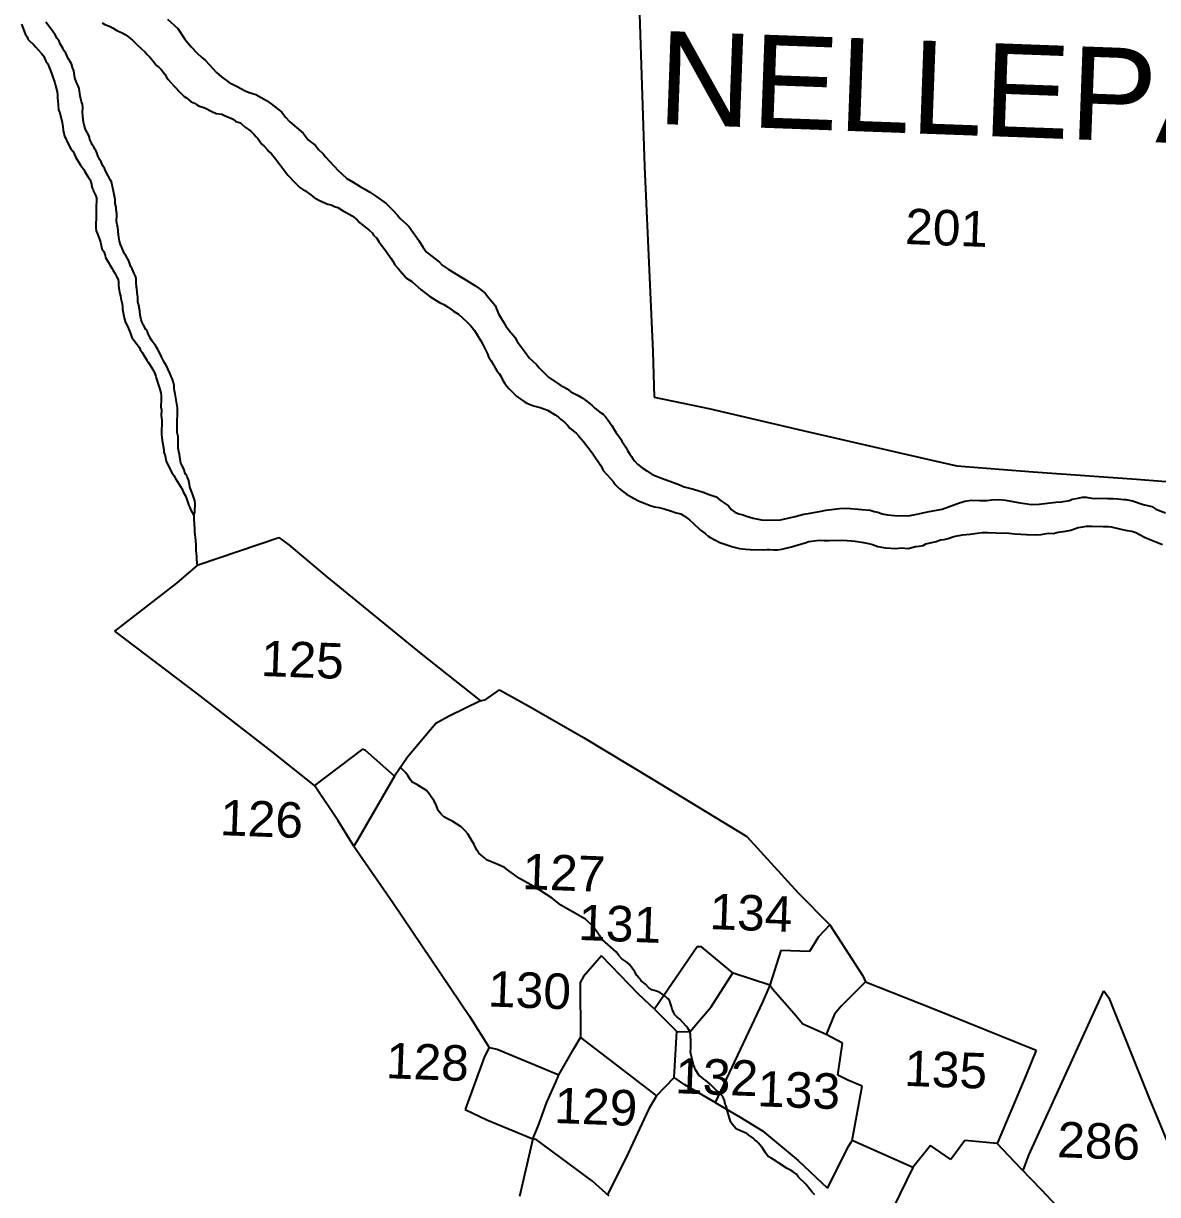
# Model space of a CAD drawing. Header units: inches. Extents: x 341797 to 347342, y 1572885 to 1580736.
# Drawn here: x 344605.9 to 345000.4, y 1578142.4 to 1578549.9 of the extents above; entities that cross this region are included whole.
import ezdxf

# ---------------------------------------------------------------- set-up
doc = ezdxf.new("R2010")
doc.units = ezdxf.units.IN
doc.header["$MEASUREMENT"] = 0
for name, color, linetype in [('PLAT NOS', 6, 'Continuous'), ('PLATS', 6, 'Continuous'), ('STREAMS', 131, 'Continuous')]:
    doc.layers.add(name, color=color, linetype=linetype)
doc.styles.get("Standard").update_dxf_attribs({"font": 'arial.ttf'})

msp = doc.modelspace()

# ---------------------------------------------------------------- linework, layer by layer
at = {"layer": 'PLATS', "color": 0}
for p, q in [((344820.17, 1578553.14), (344821.97, 1578500.13)), ((344821.97, 1578500.13), (344824.84, 1578435.74)), ((344824.84, 1578435.74), (344825.29, 1578419.83)), ((344825.29, 1578419.83), (344844.24, 1578415.88)), ((344844.24, 1578415.88), (344877, 1578408.26)), ((344877, 1578408.26), (344919.31, 1578398.49)), ((344919.31, 1578398.49), (344930.55, 1578395.92)), ((344930.55, 1578395.92), (344957.06, 1578393.84)), ((344957.06, 1578393.84), (344993.04, 1578391.27)), ((344993.04, 1578391.27), (345003.34, 1578390.49)), ((344666.66, 1578361.46), (344694.67, 1578371)), ((344694.67, 1578371), (344698.17, 1578368.5)), ((344698.17, 1578368.5), (344711.43, 1578357.36)), ((344659.28, 1578355.13), (344666.66, 1578361.46)), ((344637.69, 1578338.46), (344659.28, 1578355.13)), ((344711.43, 1578357.36), (344744.27, 1578330.57)), ((344666.48, 1578316.63), (344637.69, 1578338.46)), ((344744.27, 1578330.57), (344764.86, 1578314.2)), ((344692.29, 1578296.53), (344666.48, 1578316.63)), ((344764.86, 1578314.2), (344766.75, 1578314.66)), ((344766.75, 1578314.66), (344771.53, 1578318.01)), ((344771.53, 1578318.01), (344781.86, 1578312.26)), ((344764.86, 1578314.2), (344754.02, 1578308.89)), ((344781.86, 1578312.26), (344800.68, 1578301.47)), ((344749.34, 1578306.35), (344739.48, 1578294.6)), ((344754.02, 1578308.89), (344749.34, 1578306.35)), ((344800.68, 1578301.47), (344824.3, 1578287.16)), ((344707.16, 1578284.7), (344692.29, 1578296.53)), ((344723.86, 1578297.33), (344707.16, 1578284.7)), ((344724.82, 1578296.95), (344723.86, 1578297.33)), ((344734.97, 1578287.99), (344724.82, 1578296.95)), ((344739.48, 1578294.6), (344734.97, 1578287.99)), ((344734.97, 1578287.99), (344722.11, 1578265.77)), ((344824.3, 1578287.16), (344857.5, 1578267)), ((344715.31, 1578272.47), (344707.16, 1578284.7)), ((344720.86, 1578263.6), (344715.31, 1578272.47)), ((344722.11, 1578265.77), (344720.86, 1578263.6)), ((344857.5, 1578267), (344875.38, 1578247.43)), ((344720.86, 1578263.6), (344734.33, 1578244.08)), ((344875.38, 1578247.43), (344886.34, 1578236.24)), ((344734.33, 1578244.08), (344761.01, 1578204.5)), ((344886.34, 1578236.24), (344882.49, 1578232.03)), ((344886.34, 1578236.24), (344897.92, 1578218.53)), ((344882.49, 1578232.03), (344879.3, 1578226.96)), ((344807.01, 1578225.5), (344800.69, 1578218.27)), ((344819.82, 1578212.09), (344807.01, 1578225.5)), ((344840.18, 1578228.6), (344825.4, 1578206.95)), ((344841.79, 1578228.66), (344840.18, 1578228.6)), ((344852.8, 1578219.42), (344841.79, 1578228.66)), ((344869.33, 1578227.35), (344865.46, 1578215.32)), ((344879.3, 1578226.96), (344869.33, 1578227.35)), ((344800.69, 1578218.27), (344799.58, 1578216.16)), ((344845.15, 1578207.71), (344852.6, 1578219.59)), ((344865.46, 1578215.32), (344852.8, 1578219.42)), ((344897.92, 1578218.53), (344898.83, 1578216.39)), ((344799.58, 1578216.16), (344799.7, 1578197.01)), ((344865.46, 1578215.32), (344862.97, 1578209.37)), ((344866.44, 1578213.87), (344865.46, 1578215.32)), ((344874, 1578205.27), (344866.44, 1578213.87)), ((344898.83, 1578216.39), (344890.38, 1578207.93)), ((344898.83, 1578216.39), (344921.99, 1578207.26)), ((344955.63, 1578156.12), (344981.73, 1578213.34)), ((344981.73, 1578213.34), (344983.44, 1578210.92)), ((344825.4, 1578206.95), (344819.82, 1578212.09)), ((344862.97, 1578209.37), (344846.54, 1578174.49)), ((344983.44, 1578210.92), (344997.36, 1578176.15)), ((344761.01, 1578204.5), (344767.89, 1578193.6)), ((344825.4, 1578206.95), (344833.12, 1578199.12)), ((344837.63, 1578199.05), (344845.15, 1578207.71)), ((344876.97, 1578201.75), (344874, 1578205.27)), ((344887.97, 1578205.19), (344885.12, 1578198.07)), ((344890.38, 1578207.93), (344887.97, 1578205.19)), ((344921.99, 1578207.26), (344958.17, 1578192.68)), ((344885.12, 1578198.07), (344876.97, 1578201.75)), ((344797.46, 1578193.37), (344799.7, 1578197.01)), ((344799.7, 1578197.01), (344826.04, 1578176.76)), ((344832.18, 1578183.2), (344833.12, 1578199.12)), ((344833.12, 1578199.12), (344837.63, 1578199.05)), ((344890.75, 1578195.06), (344885.12, 1578198.07)), ((344767.89, 1578193.6), (344766.23, 1578190.42)), ((344767.89, 1578193.6), (344770.69, 1578193.03)), ((344770.69, 1578193.03), (344792.11, 1578184.02)), ((344792.11, 1578184.02), (344797.46, 1578193.37)), ((344889.12, 1578184.01), (344890.75, 1578195.06)), ((344958.17, 1578192.68), (344954.63, 1578184.08)), ((344766.23, 1578190.42), (344759.58, 1578172)), ((344791.03, 1578181.58), (344792.11, 1578184.02)), ((344892.7, 1578182.24), (344889.12, 1578184.01)), ((344954.63, 1578184.08), (344944.56, 1578160.14)), ((344787.9, 1578174.59), (344791.03, 1578181.58)), ((344826.04, 1578176.76), (344832.18, 1578183.2)), ((344835.91, 1578180.65), (344832.18, 1578183.2)), ((344846.54, 1578174.49), (344835.91, 1578180.65)), ((344897.64, 1578180.12), (344892.7, 1578182.24)), ((344894.11, 1578161.23), (344897.64, 1578180.12)), ((344826.04, 1578176.76), (344823.46, 1578172.26)), ((344997.36, 1578176.15), (345009.95, 1578145.8)), ((344759.58, 1578172), (344767.06, 1578168.39)), ((344784.91, 1578166.17), (344787.9, 1578174.59)), ((344823.46, 1578172.26), (344815.43, 1578155.05)), ((344846.54, 1578174.49), (344855.16, 1578169.37)), ((344767.06, 1578168.39), (344783.12, 1578161.81)), ((344855.16, 1578169.37), (344863.01, 1578164.6)), ((344783.12, 1578161.81), (344784.91, 1578166.17)), ((344863.01, 1578164.6), (344875.4, 1578154.23)), ((344783.12, 1578161.81), (344778.45, 1578141.72)), ((344784.27, 1578161.55), (344783.12, 1578161.81)), ((344803.78, 1578147.09), (344784.27, 1578161.55)), ((344893, 1578159.42), (344894.11, 1578161.23)), ((344915.23, 1578151.8), (344894.11, 1578161.23)), ((344933.37, 1578161.26), (344928.52, 1578154.64)), ((344944.56, 1578160.14), (344933.37, 1578161.26)), ((344952.86, 1578151.5), (344944.56, 1578160.14)), ((344885.55, 1578144.68), (344893, 1578159.42)), ((344921.39, 1578159.44), (344915.23, 1578151.8)), ((344928.52, 1578154.64), (344921.39, 1578159.44)), ((344953.59, 1578150.75), (344955.63, 1578156.12)), ((344815.43, 1578155.05), (344809.01, 1578142.48)), ((344875.4, 1578154.23), (344885.55, 1578144.68)), ((344915.23, 1578151.8), (344910.86, 1578142.79)), ((344960, 1578144.1), (344952.86, 1578151.5)), ((344809.66, 1578141.9), (344803.78, 1578147.09)), ((344986.6, 1578115.79), (344960, 1578144.1)), ((344910.86, 1578142.79), (344907.82, 1578136.47))]:
    msp.add_line(p, q, dxfattribs=at)
at = {"layer": 'STREAMS'}
for p, q in [((344656, 1578551.39), (344659.54, 1578548.15)), ((344605.23, 1578549.66), (344606.47, 1578546.29)), ((344614.52, 1578549.31), (344613.66, 1578550.3)), ((344615.43, 1578547.98), (344614.52, 1578549.31)), ((344616.1, 1578547.1), (344615.43, 1578547.98)), ((344616.91, 1578545.91), (344616.1, 1578547.1)), ((344633.31, 1578550.08), (344634.22, 1578549.53)), ((344634.22, 1578549.53), (344635.52, 1578549.01)), ((344635.52, 1578549.01), (344636.25, 1578548.69)), ((344636.25, 1578548.69), (344637.13, 1578548.25)), ((344637.13, 1578548.25), (344638.39, 1578547.38)), ((344638.39, 1578547.38), (344640.19, 1578546.54)), ((344640.19, 1578546.54), (344641.26, 1578546.06)), ((344659.54, 1578548.15), (344662.01, 1578544.44)), ((344606.47, 1578546.29), (344607.16, 1578545.17)), ((344607.16, 1578545.17), (344607.44, 1578544.41)), ((344607.44, 1578544.41), (344607.92, 1578543.98)), ((344607.92, 1578543.98), (344609.45, 1578542.38)), ((344617.67, 1578544.59), (344616.91, 1578545.91)), ((344618.29, 1578543.65), (344617.67, 1578544.59)), ((344618.62, 1578542.82), (344618.29, 1578543.65)), ((344619.67, 1578541.03), (344618.62, 1578542.82)), ((344641.26, 1578546.06), (344642.1, 1578545.43)), ((344642.1, 1578545.43), (344642.71, 1578545)), ((344642.71, 1578545), (344643.7, 1578544.18)), ((344643.7, 1578544.18), (344644.5, 1578543.36)), ((344644.5, 1578543.36), (344645.29, 1578542.58)), ((344645.29, 1578542.58), (344646.93, 1578541.04)), ((344662.01, 1578544.44), (344664.26, 1578541.73)), ((344609.45, 1578542.38), (344610.04, 1578541.71)), ((344610.04, 1578541.71), (344612.18, 1578539.41)), ((344612.18, 1578539.41), (344612.86, 1578538.6)), ((344612.86, 1578538.6), (344613.7, 1578536.79)), ((344620.05, 1578540.39), (344619.67, 1578541.03)), ((344620.62, 1578539.5), (344620.05, 1578540.39)), ((344621.09, 1578538.47), (344620.62, 1578539.5)), ((344621.52, 1578537.49), (344621.09, 1578538.47)), ((344646.93, 1578541.04), (344648.07, 1578539.95)), ((344648.07, 1578539.95), (344648.91, 1578539.09)), ((344648.91, 1578539.09), (344649.89, 1578538.11)), ((344664.26, 1578541.73), (344666.26, 1578539.56)), ((344666.26, 1578539.56), (344667.92, 1578538)), ((344613.7, 1578536.79), (344614.33, 1578535.81)), ((344614.33, 1578535.81), (344614.76, 1578534.94)), ((344614.76, 1578534.94), (344615.61, 1578532.57)), ((344622.04, 1578536.71), (344621.52, 1578537.49)), ((344622.61, 1578535.77), (344622.04, 1578536.71)), ((344622.94, 1578534.5), (344622.61, 1578535.77)), ((344623.45, 1578533.32), (344622.94, 1578534.5)), ((344649.89, 1578538.11), (344650.69, 1578537.25)), ((344650.69, 1578537.25), (344651.83, 1578535.69)), ((344651.83, 1578535.69), (344652.21, 1578535.18)), ((344652.21, 1578535.18), (344652.59, 1578534.94)), ((344652.59, 1578534.94), (344653.08, 1578534.55)), ((344653.08, 1578534.55), (344653.77, 1578533.89)), ((344667.92, 1578538), (344669.2, 1578536.99)), ((344669.2, 1578536.99), (344673.03, 1578532.84)), ((344615.61, 1578532.57), (344615.97, 1578531.54)), ((344615.97, 1578531.54), (344616.8, 1578529.25)), ((344623.72, 1578530.96), (344623.45, 1578533.32)), ((344624.38, 1578529.34), (344623.72, 1578530.96)), ((344653.77, 1578533.89), (344654.63, 1578532.76)), ((344654.63, 1578532.76), (344655.01, 1578532.21)), ((344655.01, 1578532.21), (344655.65, 1578531.2)), ((344655.65, 1578531.2), (344656.25, 1578530.35)), ((344656.25, 1578530.35), (344658.23, 1578528.16)), ((344673.03, 1578532.84), (344674.79, 1578531.27)), ((344674.79, 1578531.27), (344677.49, 1578529.35)), ((344616.8, 1578529.25), (344617.05, 1578528.31)), ((344617.05, 1578528.31), (344617.64, 1578526.03)), ((344624.8, 1578528.36), (344624.38, 1578529.34)), ((344625.27, 1578527.18), (344624.8, 1578528.36)), ((344625.67, 1578524.69), (344625.27, 1578527.18)), ((344658.23, 1578528.16), (344659.41, 1578527.02)), ((344659.41, 1578527.02), (344659.71, 1578526.52)), ((344659.71, 1578526.52), (344661.83, 1578524.44)), ((344677.49, 1578529.35), (344680.25, 1578527.92)), ((344680.25, 1578527.92), (344683.01, 1578526.43)), ((344683.01, 1578526.43), (344684.39, 1578525.82)), ((344617.64, 1578526.03), (344617.73, 1578525.03)), ((344617.73, 1578525.03), (344617.78, 1578523.7)), ((344617.78, 1578523.7), (344617.9, 1578523.04)), ((344617.9, 1578523.04), (344618.12, 1578519.81)), ((344626.13, 1578522.54), (344625.67, 1578524.69)), ((344626.41, 1578521.75), (344626.13, 1578522.54)), ((344661.83, 1578524.44), (344662.37, 1578524.09)), ((344662.37, 1578524.09), (344663.28, 1578523.38)), ((344663.28, 1578523.38), (344664.27, 1578522.63)), ((344664.27, 1578522.63), (344665.34, 1578522.16)), ((344665.34, 1578522.16), (344666.07, 1578521.68)), ((344684.39, 1578525.82), (344686.72, 1578525.09)), ((344686.72, 1578525.09), (344690.47, 1578523.08)), ((344690.47, 1578523.08), (344692.04, 1578521.87)), ((344618.12, 1578519.81), (344618.55, 1578518.78)), ((344618.55, 1578518.78), (344619.3, 1578515.44)), ((344626.49, 1578520.63), (344626.41, 1578521.75)), ((344626.47, 1578518.96), (344626.49, 1578520.63)), ((344626.53, 1578517.66), (344626.47, 1578518.96)), ((344666.07, 1578521.68), (344667.02, 1578521.13)), ((344667.02, 1578521.13), (344668.33, 1578520.76)), ((344668.33, 1578520.76), (344669.21, 1578520.37)), ((344669.21, 1578520.37), (344671.24, 1578519.32)), ((344671.24, 1578519.32), (344671.44, 1578519.2)), ((344671.44, 1578519.2), (344672.97, 1578518.49)), ((344672.97, 1578518.49), (344674.93, 1578518.27)), ((344674.93, 1578518.27), (344675.84, 1578517.87)), ((344692.04, 1578521.87), (344695.72, 1578518.98)), ((344695.72, 1578518.98), (344697.09, 1578517.23)), ((344619.3, 1578515.44), (344619.63, 1578513.95)), ((344619.63, 1578513.95), (344619.72, 1578512.79)), ((344626.67, 1578516.54), (344626.53, 1578517.66)), ((344626.77, 1578515.48), (344626.67, 1578516.54)), ((344627.16, 1578514.1), (344626.77, 1578515.48)), ((344627.39, 1578513.31), (344627.16, 1578514.1)), ((344675.84, 1578517.87), (344678.83, 1578516.59)), ((344678.83, 1578516.59), (344679.78, 1578515.8)), ((344679.78, 1578515.8), (344681.35, 1578515.24)), ((344681.35, 1578515.24), (344681.81, 1578514.85)), ((344681.81, 1578514.85), (344683.03, 1578513.83)), ((344697.09, 1578517.23), (344698.55, 1578515.62)), ((344698.55, 1578515.62), (344703.18, 1578511.69)), ((344619.72, 1578512.79), (344620.15, 1578510.62)), ((344620.15, 1578510.62), (344620.46, 1578510.01)), ((344620.46, 1578510.01), (344621.14, 1578508.62)), ((344627.84, 1578512.32), (344627.39, 1578513.31)), ((344628.15, 1578511.64), (344627.84, 1578512.32)), ((344628.58, 1578510.84), (344628.15, 1578511.64)), ((344628.92, 1578510.16), (344628.58, 1578510.84)), ((344628.99, 1578509.5), (344628.92, 1578510.16)), ((344683.03, 1578513.83), (344684.94, 1578512.41)), ((344684.94, 1578512.41), (344686.11, 1578511.24)), ((344686.11, 1578511.24), (344686.79, 1578510.42)), ((344686.79, 1578510.42), (344687.44, 1578509.8)), ((344703.18, 1578511.69), (344704.93, 1578509.39)), ((344621.14, 1578508.62), (344622.42, 1578506.27)), ((344622.42, 1578506.27), (344623.22, 1578505.34)), ((344629.6, 1578508.29), (344628.99, 1578509.5)), ((344629.84, 1578507.58), (344629.6, 1578508.29)), ((344630.32, 1578506.92), (344629.84, 1578507.58)), ((344630.69, 1578506.12), (344630.32, 1578506.92)), ((344631.14, 1578505.38), (344630.69, 1578506.12)), ((344687.44, 1578509.8), (344688.84, 1578507.81)), ((344688.84, 1578507.81), (344689.67, 1578507.18)), ((344689.67, 1578507.18), (344690.73, 1578505.85)), ((344690.73, 1578505.85), (344691.23, 1578505.35)), ((344704.93, 1578509.39), (344707.43, 1578507.36)), ((344707.43, 1578507.36), (344708.55, 1578505.96)), ((344708.55, 1578505.96), (344710.12, 1578504.5)), ((344623.22, 1578505.34), (344624.07, 1578503.27)), ((344624.07, 1578503.27), (344625.73, 1578500.55)), ((344631.53, 1578504.64), (344631.14, 1578505.38)), ((344631.82, 1578503.77), (344631.53, 1578504.64)), ((344632.43, 1578502.45), (344631.82, 1578503.77)), ((344632.88, 1578501.68), (344632.43, 1578502.45)), ((344691.23, 1578505.35), (344692.17, 1578504.45)), ((344692.17, 1578504.45), (344693.73, 1578502.64)), ((344693.73, 1578502.64), (344694.26, 1578501.83)), ((344694.26, 1578501.83), (344695.09, 1578500.78)), ((344710.12, 1578504.5), (344710.9, 1578503.44)), ((344710.9, 1578503.44), (344715.31, 1578498.75)), ((344625.73, 1578500.55), (344626.22, 1578499.94)), ((344626.22, 1578499.94), (344626.84, 1578499.01)), ((344626.84, 1578499.01), (344627.11, 1578498.45)), ((344627.11, 1578498.45), (344628.57, 1578496.3)), ((344633.35, 1578500.61), (344632.88, 1578501.68)), ((344633.72, 1578499.95), (344633.35, 1578500.61)), ((344634.04, 1578499.51), (344633.72, 1578499.95)), ((344634.44, 1578498.57), (344634.04, 1578499.51)), ((344635.37, 1578496.79), (344634.44, 1578498.57)), ((344695.09, 1578500.78), (344697.51, 1578497.58)), ((344715.31, 1578498.75), (344716.53, 1578497.69)), ((344716.53, 1578497.69), (344718.35, 1578495.92)), ((344628.57, 1578496.3), (344629.08, 1578495.44)), ((344629.08, 1578495.44), (344629.35, 1578494.63)), ((344629.35, 1578494.63), (344629.59, 1578493.99)), ((344629.59, 1578493.99), (344629.68, 1578492.96)), ((344636.19, 1578495.36), (344635.37, 1578496.79)), ((344636.53, 1578494.78), (344636.19, 1578495.36)), ((344636.92, 1578493.16), (344636.53, 1578494.78)), ((344697.51, 1578497.58), (344697.89, 1578497.03)), ((344697.89, 1578497.03), (344700.43, 1578494.41)), ((344700.43, 1578494.41), (344701.3, 1578493.44)), ((344718.35, 1578495.92), (344720.61, 1578494.6)), ((344720.61, 1578494.6), (344723.07, 1578493.12)), ((344629.68, 1578492.96), (344630.09, 1578491.96)), ((344630.09, 1578491.96), (344630.29, 1578491.54)), ((344630.29, 1578491.54), (344630.98, 1578490.15)), ((344630.98, 1578490.15), (344631.25, 1578489.23)), ((344637.17, 1578491.47), (344636.92, 1578493.16)), ((344637.39, 1578490.38), (344637.17, 1578491.47)), ((344637.65, 1578489.15), (344637.39, 1578490.38)), ((344701.3, 1578493.44), (344701.98, 1578492.77)), ((344701.98, 1578492.77), (344703.09, 1578492.1)), ((344703.09, 1578492.1), (344703.74, 1578491.71)), ((344703.74, 1578491.71), (344705.92, 1578490.16)), ((344705.92, 1578490.16), (344706.98, 1578489.3)), ((344723.07, 1578493.12), (344724.65, 1578492.26)), ((344724.65, 1578492.26), (344726.32, 1578491.14)), ((344726.32, 1578491.14), (344728.43, 1578489.82)), ((344728.43, 1578489.82), (344732.09, 1578487.25)), ((344631.24, 1578486.13), (344631.21, 1578484.44)), ((344631.3, 1578488.32), (344631.24, 1578486.13)), ((344631.25, 1578489.23), (344631.3, 1578488.32)), ((344637.78, 1578488.61), (344637.65, 1578489.15)), ((344637.76, 1578487.21), (344637.78, 1578488.61)), ((344638.15, 1578485.96), (344637.76, 1578487.21)), ((344638.19, 1578484.98), (344638.15, 1578485.96)), ((344706.98, 1578489.3), (344707.78, 1578488.83)), ((344707.78, 1578488.83), (344708.85, 1578488.23)), ((344708.85, 1578488.23), (344711.77, 1578486.95)), ((344711.77, 1578486.95), (344712.92, 1578486.74)), ((344712.92, 1578486.74), (344714.14, 1578486.22)), ((344714.14, 1578486.22), (344715.21, 1578485.79)), ((344715.21, 1578485.79), (344716.85, 1578484.8)), ((344732.09, 1578487.25), (344734.34, 1578484.88)), ((344631.17, 1578481.9), (344631.12, 1578480.42)), ((344631.19, 1578483.31), (344631.17, 1578481.9)), ((344631.21, 1578484.44), (344631.19, 1578483.31)), ((344638.33, 1578483.78), (344638.19, 1578484.98)), ((344638.28, 1578481.02), (344638.32, 1578482.99)), ((344638.32, 1578482.99), (344638.33, 1578483.78)), ((344716.85, 1578484.8), (344720.18, 1578482.89)), ((344720.18, 1578482.89), (344722.01, 1578481.52)), ((344722.01, 1578481.52), (344722.77, 1578480.62)), ((344734.34, 1578484.88), (344736, 1578483.12)), ((344736, 1578483.12), (344736.93, 1578481.97)), ((344736.93, 1578481.97), (344739.18, 1578480.05)), ((344631.12, 1578480.42), (344631.02, 1578478.73)), ((344631.02, 1578478.73), (344631.22, 1578477.74)), ((344631.22, 1578477.74), (344631.49, 1578476.85)), ((344638.53, 1578479.82), (344638.28, 1578481.02)), ((344638.74, 1578478.93), (344638.53, 1578479.82)), ((344638.94, 1578476.34), (344638.74, 1578478.93)), ((344722.77, 1578480.62), (344723.53, 1578480.03)), ((344723.53, 1578480.03), (344726.13, 1578477.91)), ((344726.13, 1578477.91), (344727.22, 1578476.97)), ((344739.18, 1578480.05), (344740.06, 1578479.14)), ((344740.06, 1578479.14), (344743.42, 1578474.31)), ((344631.49, 1578476.85), (344632.37, 1578474.82)), ((344632.37, 1578474.82), (344632.67, 1578473.72)), ((344632.67, 1578473.72), (344633.2, 1578471.46)), ((344639.02, 1578475.54), (344638.94, 1578476.34)), ((344639.28, 1578474.06), (344639.02, 1578475.54)), ((344639.6, 1578473.01), (344639.28, 1578474.06)), ((344727.22, 1578476.97), (344727.65, 1578476.15)), ((344727.65, 1578476.15), (344728.65, 1578475.26)), ((344728.65, 1578475.26), (344729.45, 1578473.99)), ((344729.45, 1578473.99), (344730.3, 1578472.87)), ((344743.42, 1578474.31), (344744.93, 1578471.86)), ((344633.2, 1578471.46), (344633.86, 1578470.53)), ((344633.86, 1578470.53), (344634.3, 1578469.15)), ((344634.3, 1578469.15), (344634.46, 1578468.45)), ((344640.1, 1578471.96), (344639.6, 1578473.01)), ((344640.37, 1578471.32), (344640.1, 1578471.96)), ((344641.09, 1578469.67), (344640.37, 1578471.32)), ((344641.45, 1578469.14), (344641.09, 1578469.67)), ((344642.11, 1578468.06), (344641.45, 1578469.14)), ((344730.3, 1578472.87), (344731.3, 1578471.7)), ((344731.3, 1578471.7), (344733.81, 1578468.12)), ((344744.93, 1578471.86), (344746.05, 1578470.25)), ((344746.05, 1578470.25), (344748.06, 1578468.78)), ((344634.46, 1578468.45), (344635.5, 1578466.7)), ((344635.5, 1578466.7), (344635.98, 1578465.84)), ((344635.98, 1578465.84), (344636.63, 1578464.74)), ((344642.49, 1578467.23), (344642.11, 1578468.06)), ((344643.23, 1578465.21), (344642.49, 1578467.23)), ((344643.65, 1578464.5), (344643.23, 1578465.21)), ((344733.81, 1578468.12), (344734.33, 1578467.2)), ((344734.33, 1578467.2), (344735.08, 1578465.88)), ((344735.08, 1578465.88), (344736.27, 1578464.66)), ((344748.06, 1578468.78), (344750.56, 1578466.81)), ((344750.56, 1578466.81), (344751.54, 1578465.81)), ((344751.54, 1578465.81), (344753.65, 1578464.43)), ((344636.63, 1578464.74), (344637.14, 1578463.86)), ((344637.14, 1578463.86), (344637.7, 1578462.97)), ((344637.7, 1578462.97), (344638.42, 1578461.57)), ((344638.42, 1578461.57), (344638.86, 1578460.75)), ((344644.42, 1578462.89), (344643.65, 1578464.5)), ((344644.87, 1578461.91), (344644.42, 1578462.89)), ((344645.13, 1578461.07), (344644.87, 1578461.91)), ((344645.15, 1578460.49), (344645.13, 1578461.07)), ((344736.27, 1578464.66), (344739.12, 1578461.27)), ((344739.12, 1578461.27), (344740.94, 1578460.14)), ((344753.65, 1578464.43), (344757.76, 1578461.86)), ((344757.76, 1578461.86), (344760.12, 1578460.38)), ((344638.86, 1578460.75), (344638.96, 1578460.01)), ((344638.96, 1578460.01), (344638.9, 1578458.67)), ((344638.9, 1578458.67), (344639.33, 1578456.27)), ((344645.09, 1578459.2), (344645.15, 1578460.49)), ((344645.16, 1578458.72), (344645.09, 1578459.2)), ((344645.25, 1578458.09), (344645.16, 1578458.72)), ((344645.34, 1578457.8), (344645.25, 1578458.09)), ((344645.41, 1578456.2), (344645.34, 1578457.8)), ((344740.94, 1578460.14), (344744.29, 1578457.22)), ((344744.29, 1578457.22), (344745.77, 1578456.04)), ((344760.12, 1578460.38), (344762.92, 1578458.7)), ((344762.92, 1578458.7), (344764.4, 1578457.59)), ((344764.4, 1578457.59), (344766.46, 1578456.02)), ((344639.33, 1578456.27), (344639.59, 1578455.14)), ((344639.59, 1578455.14), (344639.72, 1578454.12)), ((344639.72, 1578454.12), (344640.25, 1578452.27)), ((344645.51, 1578455.25), (344645.41, 1578456.2)), ((344645.62, 1578454.71), (344645.51, 1578455.25)), ((344645.71, 1578452.94), (344645.62, 1578454.71)), ((344645.8, 1578452.71), (344645.71, 1578452.94)), ((344745.77, 1578456.04), (344747.3, 1578454.86)), ((344747.3, 1578454.86), (344750.56, 1578452.73)), ((344766.46, 1578456.02), (344767.24, 1578455.07)), ((344767.24, 1578455.07), (344769.95, 1578451.75)), ((344640.25, 1578452.27), (344640.31, 1578451.25)), ((344640.31, 1578451.25), (344640.37, 1578450.4)), ((344640.37, 1578450.4), (344640.95, 1578447.39)), ((344645.96, 1578452.05), (344645.8, 1578452.71)), ((344646.15, 1578451.53), (344645.96, 1578452.05)), ((344646.18, 1578451.05), (344646.15, 1578451.53)), ((344646.42, 1578449.77), (344646.18, 1578451.05)), ((344646.48, 1578448.45), (344646.42, 1578449.77)), ((344750.56, 1578452.73), (344752.15, 1578452.07)), ((344752.15, 1578452.07), (344753.34, 1578451.28)), ((344753.34, 1578451.28), (344754.59, 1578450.49)), ((344754.59, 1578450.49), (344755.49, 1578449.8)), ((344755.49, 1578449.8), (344757.22, 1578448.66)), ((344769.95, 1578451.75), (344771.12, 1578448.79)), ((344771.12, 1578448.79), (344772.19, 1578447.14)), ((344640.95, 1578447.39), (344641.28, 1578446.11)), ((344641.28, 1578446.11), (344642.45, 1578443.68)), ((344646.88, 1578446.76), (344646.48, 1578448.45)), ((344647.14, 1578445.79), (344646.88, 1578446.76)), ((344647.52, 1578445.12), (344647.14, 1578445.79)), ((344647.94, 1578444.29), (344647.52, 1578445.12)), ((344757.22, 1578448.66), (344760.13, 1578446)), ((344760.13, 1578446), (344761.46, 1578444.68)), ((344761.46, 1578444.68), (344762.84, 1578443.06)), ((344772.19, 1578447.14), (344772.72, 1578446.18)), ((344772.72, 1578446.18), (344773.64, 1578444.53)), ((344642.45, 1578443.68), (344643.07, 1578441.97)), ((344643.07, 1578441.97), (344643.54, 1578440.61)), ((344643.54, 1578440.61), (344645.4, 1578438.17)), ((344648.43, 1578443.31), (344647.94, 1578444.29)), ((344648.79, 1578443.26), (344648.43, 1578443.31)), ((344649.31, 1578441.85), (344648.79, 1578443.26)), ((344649.65, 1578441.18), (344649.31, 1578441.85)), ((344650.33, 1578439.92), (344649.65, 1578441.18)), ((344762.84, 1578443.06), (344765.02, 1578439.4)), ((344773.64, 1578444.53), (344775.4, 1578442.37)), ((344775.4, 1578442.37), (344776.81, 1578440.67)), ((344776.81, 1578440.67), (344777.63, 1578439.26)), ((344645.4, 1578438.17), (344646.09, 1578437.22)), ((344646.09, 1578437.22), (344646.53, 1578436.4)), ((344650.71, 1578439.33), (344650.33, 1578439.92)), ((344651.4, 1578438.35), (344650.71, 1578439.33)), ((344651.94, 1578437.56), (344651.4, 1578438.35)), ((344652.62, 1578436.46), (344651.94, 1578437.56)), ((344765.02, 1578439.4), (344765.81, 1578437.89)), ((344765.81, 1578437.89), (344767.32, 1578434.86)), ((344777.63, 1578439.26), (344780.37, 1578435.47)), ((344646.53, 1578436.4), (344647.15, 1578435.35)), ((344647.15, 1578435.35), (344648.76, 1578432.73)), ((344648.76, 1578432.73), (344649.31, 1578432.02)), ((344653.08, 1578435.63), (344652.62, 1578436.46)), ((344653.87, 1578433.85), (344653.08, 1578435.63)), ((344654.29, 1578433.22), (344653.87, 1578433.85)), ((344654.56, 1578432.52), (344654.29, 1578433.22)), ((344655.05, 1578431.69), (344654.56, 1578432.52)), ((344767.32, 1578434.86), (344767.69, 1578433.84)), ((344767.69, 1578433.84), (344768.54, 1578432.48)), ((344768.54, 1578432.48), (344770.56, 1578428.99)), ((344780.37, 1578435.47), (344781.79, 1578433.56)), ((344781.79, 1578433.56), (344784.31, 1578431.16)), ((344649.31, 1578432.02), (344650.51, 1578430.03)), ((344650.51, 1578430.03), (344651.36, 1578428.65)), ((344651.36, 1578428.65), (344651.9, 1578427.14)), ((344655.47, 1578431.06), (344655.05, 1578431.69)), ((344655.85, 1578430.32), (344655.47, 1578431.06)), ((344656.26, 1578429.41), (344655.85, 1578430.32)), ((344656.87, 1578427.91), (344656.26, 1578429.41)), ((344770.56, 1578428.99), (344771.39, 1578428.1)), ((344784.31, 1578431.16), (344785.3, 1578430.09)), ((344785.3, 1578430.09), (344786.43, 1578428.87)), ((344786.43, 1578428.87), (344787.39, 1578427.95)), ((344651.9, 1578427.14), (344652.03, 1578426.57)), ((344652.03, 1578426.57), (344652.7, 1578424.31)), ((344652.7, 1578424.31), (344653.17, 1578422.98)), ((344657.28, 1578427.04), (344656.87, 1578427.91)), ((344657.58, 1578426.3), (344657.28, 1578427.04)), ((344658.11, 1578424.89), (344657.58, 1578426.3)), ((344658.37, 1578423.87), (344658.11, 1578424.89)), ((344771.39, 1578428.1), (344772.1, 1578426.9)), ((344772.1, 1578426.9), (344772.5, 1578425.91)), ((344772.5, 1578425.91), (344773.32, 1578424.64)), ((344773.32, 1578424.64), (344773.99, 1578423.71)), ((344787.39, 1578427.95), (344788.58, 1578426.81)), ((344788.58, 1578426.81), (344792.46, 1578424.1)), ((344653.17, 1578422.98), (344653.63, 1578421.32)), ((344653.63, 1578421.32), (344653.79, 1578420.41)), ((344653.79, 1578420.41), (344653.74, 1578419.01)), ((344658.35, 1578422.86), (344658.37, 1578423.87)), ((344658.46, 1578422.04), (344658.35, 1578422.86)), ((344658.64, 1578421.02), (344658.46, 1578422.04)), ((344658.85, 1578419.66), (344658.64, 1578421.02)), ((344773.99, 1578423.71), (344774.71, 1578422.9)), ((344774.71, 1578422.9), (344777.38, 1578420.23)), ((344777.38, 1578420.23), (344778.66, 1578419.29)), ((344792.46, 1578424.1), (344793.72, 1578423.47)), ((344793.72, 1578423.47), (344794.98, 1578422.69)), ((344794.98, 1578422.69), (344796.27, 1578421.74)), ((344796.27, 1578421.74), (344798.8, 1578420.42)), ((344798.8, 1578420.42), (344800.18, 1578419.59)), ((344653.74, 1578419.01), (344653.66, 1578416.48)), ((344653.66, 1578416.48), (344653.89, 1578415.47)), ((344659.21, 1578417.5), (344658.85, 1578419.66)), ((344659.5, 1578416.13), (344659.21, 1578417.5)), ((344778.66, 1578419.29), (344780.02, 1578418.39)), ((344780.02, 1578418.39), (344780.93, 1578417.81)), ((344780.93, 1578417.81), (344783.36, 1578416.85)), ((344783.36, 1578416.85), (344784.69, 1578416.49)), ((344784.69, 1578416.49), (344785.6, 1578416.21)), ((344785.6, 1578416.21), (344788.18, 1578415.29)), ((344800.18, 1578419.59), (344801.08, 1578419.07)), ((344801.08, 1578419.07), (344802, 1578418.39)), ((344802, 1578418.39), (344803.57, 1578417.07)), ((344803.57, 1578417.07), (344804.61, 1578415.98)), ((344653.89, 1578415.47), (344653.79, 1578413.44)), ((344653.79, 1578413.44), (344653.98, 1578411.86)), ((344659.39, 1578411.67), (344659.46, 1578413.56)), ((344659.46, 1578413.56), (344659.48, 1578414.88)), ((344659.48, 1578414.88), (344659.5, 1578416.13)), ((344788.18, 1578415.29), (344790.8, 1578413.75)), ((344790.8, 1578413.75), (344791.97, 1578412.9)), ((344791.97, 1578412.9), (344792.69, 1578412.2)), ((344792.69, 1578412.2), (344794.08, 1578411.15)), ((344804.61, 1578415.98), (344806.29, 1578414.78)), ((344806.29, 1578414.78), (344807.52, 1578413.9)), ((344807.52, 1578413.9), (344808.46, 1578412.84)), ((344808.46, 1578412.84), (344809.18, 1578411.9)), ((344653.98, 1578411.86), (344653.94, 1578406.99)), ((344659.35, 1578408.64), (344659.38, 1578410.51)), ((344659.41, 1578407.54), (344659.35, 1578408.64)), ((344659.38, 1578410.51), (344659.39, 1578411.67)), ((344794.08, 1578411.15), (344795.17, 1578410.14)), ((344795.17, 1578410.14), (344796, 1578409.1)), ((344796, 1578409.1), (344798.11, 1578407.3)), ((344809.18, 1578411.9), (344810.5, 1578409.98)), ((344810.5, 1578409.98), (344811.31, 1578408.63)), ((344811.31, 1578408.63), (344812.03, 1578407.44)), ((344653.94, 1578406.99), (344654.06, 1578405.76)), ((344654.06, 1578405.76), (344654.19, 1578404.78)), ((344654.19, 1578404.78), (344654.77, 1578401.5)), ((344659.66, 1578406.1), (344659.41, 1578407.54)), ((344659.76, 1578404.97), (344659.66, 1578406.1)), ((344659.73, 1578403.32), (344659.76, 1578404.97)), ((344798.11, 1578407.3), (344799.13, 1578406.22)), ((344799.13, 1578406.22), (344799.88, 1578405.33)), ((344799.88, 1578405.33), (344800.7, 1578404.4)), ((344800.7, 1578404.4), (344803.4, 1578400.92)), ((344812.03, 1578407.44), (344812.94, 1578406.25)), ((344812.94, 1578406.25), (344813.64, 1578405.19)), ((344813.64, 1578405.19), (344813.99, 1578404.57)), ((344813.99, 1578404.57), (344815.43, 1578402.44)), ((344654.77, 1578401.5), (344654.76, 1578400.73)), ((344654.76, 1578400.73), (344655.13, 1578399.4)), ((344659.68, 1578402.11), (344659.73, 1578403.32)), ((344659.93, 1578400.98), (344659.68, 1578402.11)), ((344660.19, 1578399.88), (344659.93, 1578400.98)), ((344660.26, 1578399.06), (344660.19, 1578399.88)), ((344803.4, 1578400.92), (344803.96, 1578400.15)), ((344803.96, 1578400.15), (344806.58, 1578396.14)), ((344815.43, 1578402.44), (344815.98, 1578401.33)), ((344815.98, 1578401.33), (344816.82, 1578400)), ((344816.82, 1578400), (344817.34, 1578399.21)), ((344655.13, 1578399.4), (344655.52, 1578397.63)), ((344655.52, 1578397.63), (344655.89, 1578396.82)), ((344655.89, 1578396.82), (344657.46, 1578393.64)), ((344660.65, 1578396.86), (344660.26, 1578399.06)), ((344660.99, 1578396.16), (344660.65, 1578396.86)), ((344661.52, 1578395.1), (344660.99, 1578396.16)), ((344806.58, 1578396.14), (344807.06, 1578395.41)), ((344817.34, 1578399.21), (344817.82, 1578398.37)), ((344817.82, 1578398.37), (344818.57, 1578397.55)), ((344818.57, 1578397.55), (344819.51, 1578396.52)), ((344819.51, 1578396.52), (344821.08, 1578395.27)), ((344657.46, 1578393.64), (344658.18, 1578392.62)), ((344658.18, 1578392.62), (344658.76, 1578391.59)), ((344661.75, 1578394.55), (344661.52, 1578395.1)), ((344662.08, 1578393.57), (344661.75, 1578394.55)), ((344662.39, 1578392.9), (344662.08, 1578393.57)), ((344662.69, 1578392.43), (344662.39, 1578392.9)), ((344662.88, 1578391.96), (344662.69, 1578392.43)), ((344663.26, 1578391.21), (344662.88, 1578391.96)), ((344807.06, 1578395.41), (344807.58, 1578394.29)), ((344807.58, 1578394.29), (344810.06, 1578391.51)), ((344821.08, 1578395.27), (344822.73, 1578394.24)), ((344822.73, 1578394.24), (344824.62, 1578392.97)), ((344824.62, 1578392.97), (344826.06, 1578392.36)), ((344826.06, 1578392.36), (344827.86, 1578391.7)), ((344658.76, 1578391.59), (344659.31, 1578390.67)), ((344659.31, 1578390.67), (344661.09, 1578387.84)), ((344661.09, 1578387.84), (344661.46, 1578386.92)), ((344663.62, 1578389.44), (344663.26, 1578391.21)), ((344663.73, 1578388.7), (344663.62, 1578389.44)), ((344664.03, 1578387.95), (344663.73, 1578388.7)), ((344664.7, 1578386.23), (344664.03, 1578387.95)), ((344810.06, 1578391.51), (344811.07, 1578390.46)), ((344811.07, 1578390.46), (344811.67, 1578389.5)), ((344811.67, 1578389.5), (344813.1, 1578388.07)), ((344813.1, 1578388.07), (344814.69, 1578386.82)), ((344827.86, 1578391.7), (344833.27, 1578389.65)), ((344833.27, 1578389.65), (344835.77, 1578388.66)), ((344835.77, 1578388.66), (344838.07, 1578388.12)), ((344838.07, 1578388.12), (344838.99, 1578387.86)), ((344838.99, 1578387.86), (344842.32, 1578386.82)), ((344661.46, 1578386.92), (344662.21, 1578385.51)), ((344662.21, 1578385.51), (344662.61, 1578384.53)), ((344662.61, 1578384.53), (344663.42, 1578382.2)), ((344665.49, 1578383.76), (344664.7, 1578386.23)), ((344665.59, 1578382.71), (344665.49, 1578383.76)), ((344814.69, 1578386.82), (344815.67, 1578386.08)), ((344815.67, 1578386.08), (344817.25, 1578385.14)), ((344817.25, 1578385.14), (344818.31, 1578384.59)), ((344818.31, 1578384.59), (344819.87, 1578383.76)), ((344819.87, 1578383.76), (344823.86, 1578382.2)), ((344842.32, 1578386.82), (344844.43, 1578386.03)), ((344844.43, 1578386.03), (344846.87, 1578385.14)), ((344846.87, 1578385.14), (344848.34, 1578383.94)), ((344848.34, 1578383.94), (344851.14, 1578382.03)), ((344930.8, 1578382.84), (344933.29, 1578383.67)), ((344933.29, 1578383.67), (344935.58, 1578383.97)), ((344935.58, 1578383.97), (344938.41, 1578383.92)), ((344938.41, 1578383.92), (344941.14, 1578383.94)), ((344941.14, 1578383.94), (344942.57, 1578384.13)), ((344942.57, 1578384.13), (344945.25, 1578384.2)), ((344945.25, 1578384.2), (344947.49, 1578384.06)), ((344947.49, 1578384.06), (344951.85, 1578383.17)), ((344966.85, 1578383.45), (344969.7, 1578383.89)), ((344969.7, 1578383.89), (344970.64, 1578384.32)), ((344970.64, 1578384.32), (344972.78, 1578384.72)), ((344972.78, 1578384.72), (344974.31, 1578385.03)), ((344974.31, 1578385.03), (344975.57, 1578385.06)), ((344975.57, 1578385.06), (344977.37, 1578384.76)), ((344977.37, 1578384.76), (344978.35, 1578384.64)), ((344978.35, 1578384.64), (344979.95, 1578384.72)), ((344979.95, 1578384.72), (344982.98, 1578384.6)), ((344982.98, 1578384.6), (344984.9, 1578384.53)), ((344984.9, 1578384.53), (344986.51, 1578384.47)), ((344986.51, 1578384.47), (344988.62, 1578384.28)), ((344988.62, 1578384.28), (344989.32, 1578384.22)), ((344989.32, 1578384.22), (344991.68, 1578383.81)), ((344991.68, 1578383.81), (344995.32, 1578382.45)), ((344663.42, 1578382.2), (344663.73, 1578381.49)), ((344663.73, 1578381.49), (344664.13, 1578380.54)), ((344664.13, 1578380.54), (344665.12, 1578378.7)), ((344665.12, 1578378.7), (344665.51, 1578379.87)), ((344665.51, 1578379.87), (344665.55, 1578380.49)), ((344665.55, 1578380.49), (344665.56, 1578380.99)), ((344665.56, 1578380.99), (344665.57, 1578381.66)), ((344665.57, 1578381.66), (344665.59, 1578382.71)), ((344823.86, 1578382.2), (344825.42, 1578381.69)), ((344825.42, 1578381.69), (344826.94, 1578381.43)), ((344826.94, 1578381.43), (344828.8, 1578380.95)), ((344828.8, 1578380.95), (344831.66, 1578380.1)), ((344831.66, 1578380.1), (344832.91, 1578379.62)), ((344832.91, 1578379.62), (344834.55, 1578379.21)), ((344851.14, 1578382.03), (344852.07, 1578380.77)), ((344852.07, 1578380.77), (344853.36, 1578379.82)), ((344853.36, 1578379.82), (344854.72, 1578379.29)), ((344879.5, 1578379.45), (344883.34, 1578380.13)), ((344883.34, 1578380.13), (344885.02, 1578380.57)), ((344885.02, 1578380.57), (344887.89, 1578380.89)), ((344887.89, 1578380.89), (344889.78, 1578381.14)), ((344889.78, 1578381.14), (344892.35, 1578381.26)), ((344892.35, 1578381.26), (344897.51, 1578380.75)), ((344897.51, 1578380.75), (344900.41, 1578380.49)), ((344900.41, 1578380.49), (344901.79, 1578380.09)), ((344901.79, 1578380.09), (344903.06, 1578379.8)), ((344903.06, 1578379.8), (344904.56, 1578379.31)), ((344917.64, 1578379.36), (344920.94, 1578380.03)), ((344920.94, 1578380.03), (344925.46, 1578380.92)), ((344925.46, 1578380.92), (344929.84, 1578382.55)), ((344929.84, 1578382.55), (344930.8, 1578382.84)), ((344951.85, 1578383.17), (344956.48, 1578382.5)), ((344956.48, 1578382.5), (344959.19, 1578382.63)), ((344959.19, 1578382.63), (344965.05, 1578383.36)), ((344965.05, 1578383.36), (344966.85, 1578383.45)), ((344995.32, 1578382.45), (344998.38, 1578381.79)), ((344998.38, 1578381.79), (344999.79, 1578380.92)), ((344999.79, 1578380.92), (345003.19, 1578379.57)), ((344665.12, 1578378.7), (344665.14, 1578377.47)), ((344665.14, 1578377.47), (344665.4, 1578373.96)), ((344834.55, 1578379.21), (344835.49, 1578378.7)), ((344835.49, 1578378.7), (344836.7, 1578377.85)), ((344836.7, 1578377.85), (344837.61, 1578377.11)), ((344837.61, 1578377.11), (344838.85, 1578375.95)), ((344838.85, 1578375.95), (344841.37, 1578373.54)), ((344854.72, 1578379.29), (344856.21, 1578378.9)), ((344856.21, 1578378.9), (344857.06, 1578378.59)), ((344857.06, 1578378.59), (344859.7, 1578377.79)), ((344859.7, 1578377.79), (344862.62, 1578377.22)), ((344862.62, 1578377.22), (344865.83, 1578377.02)), ((344865.83, 1578377.02), (344869.23, 1578377.19)), ((344869.23, 1578377.19), (344871.77, 1578377.73)), ((344871.77, 1578377.73), (344874.38, 1578378.37)), ((344874.38, 1578378.37), (344877.29, 1578379.19)), ((344877.29, 1578379.19), (344879.5, 1578379.45)), ((344904.56, 1578379.31), (344906.47, 1578378.88)), ((344906.47, 1578378.88), (344908.89, 1578378.69)), ((344908.89, 1578378.69), (344913.59, 1578378.59)), ((344913.59, 1578378.59), (344915.66, 1578378.89)), ((344915.66, 1578378.89), (344917.64, 1578379.36)), ((344665.4, 1578373.96), (344665.39, 1578372.98)), ((344665.39, 1578372.98), (344665.69, 1578369.95)), ((344841.37, 1578373.54), (344843.07, 1578372.44)), ((344843.07, 1578372.44), (344844.01, 1578371.48)), ((344844.01, 1578371.48), (344844.62, 1578371.09)), ((344927.53, 1578370.67), (344929.48, 1578371.36)), ((344929.48, 1578371.36), (344932.55, 1578371.89)), ((344932.55, 1578371.89), (344935.19, 1578372.19)), ((344935.19, 1578372.19), (344937.6, 1578372.54)), ((344937.6, 1578372.54), (344939.43, 1578372.74)), ((344939.43, 1578372.74), (344941.3, 1578372.71)), ((344941.3, 1578372.71), (344944.09, 1578372.59)), ((344944.09, 1578372.59), (344948.79, 1578372.48)), ((344948.79, 1578372.48), (344950.62, 1578372.3)), ((344950.62, 1578372.3), (344952.87, 1578372.16)), ((344952.87, 1578372.16), (344954.85, 1578372.09)), ((344954.85, 1578372.09), (344958.14, 1578371.92)), ((344958.14, 1578371.92), (344959.9, 1578372.05)), ((344959.9, 1578372.05), (344962.42, 1578372.47)), ((344962.42, 1578372.47), (344964.02, 1578372.45)), ((344964.02, 1578372.45), (344965.78, 1578372.84)), ((344965.78, 1578372.84), (344968.38, 1578373.18)), ((344968.38, 1578373.18), (344970.18, 1578373.61)), ((344970.18, 1578373.61), (344972.73, 1578374.49)), ((344972.73, 1578374.49), (344974.41, 1578374.7)), ((344974.41, 1578374.7), (344975.72, 1578374.98)), ((344975.72, 1578374.98), (344977.62, 1578374.95)), ((344977.62, 1578374.95), (344981.52, 1578374.89)), ((344981.52, 1578374.89), (344983.35, 1578374.83)), ((344983.35, 1578374.83), (344984.3, 1578374.7)), ((344984.3, 1578374.7), (344987.66, 1578373.92)), ((344987.66, 1578373.92), (344989.83, 1578373.51)), ((344989.83, 1578373.51), (344991.42, 1578373.18)), ((344991.42, 1578373.18), (344992.83, 1578372.74)), ((344992.83, 1578372.74), (344995.82, 1578371.13)), ((344665.69, 1578369.95), (344665.88, 1578368.22)), ((344665.88, 1578368.22), (344665.9, 1578366.46)), ((344844.62, 1578371.09), (344848.11, 1578369.23)), ((344848.11, 1578369.23), (344850.88, 1578368.35)), ((344850.88, 1578368.35), (344852.62, 1578367.76)), ((344852.62, 1578367.76), (344854.98, 1578367.19)), ((344869.64, 1578366.92), (344873.01, 1578367.78)), ((344873.01, 1578367.78), (344875.35, 1578368.44)), ((344875.35, 1578368.44), (344877.83, 1578369.17)), ((344877.83, 1578369.17), (344879.09, 1578369.65)), ((344879.09, 1578369.65), (344880.89, 1578369.81)), ((344880.89, 1578369.81), (344882.65, 1578370.05)), ((344882.65, 1578370.05), (344884.4, 1578369.99)), ((344884.4, 1578369.99), (344886.19, 1578370)), ((344886.19, 1578370), (344890.82, 1578370.08)), ((344890.82, 1578370.08), (344892.39, 1578369.94)), ((344892.39, 1578369.94), (344893.91, 1578369.88)), ((344893.91, 1578369.88), (344895.17, 1578369.74)), ((344895.17, 1578369.74), (344898.11, 1578369.32)), ((344898.11, 1578369.32), (344899.85, 1578368.91)), ((344899.85, 1578368.91), (344901.22, 1578368.62)), ((344901.22, 1578368.62), (344903.04, 1578367.91)), ((344903.04, 1578367.91), (344905.71, 1578367.41)), ((344905.71, 1578367.41), (344909.34, 1578367.24)), ((344909.34, 1578367.24), (344911.36, 1578367.4)), ((344911.36, 1578367.4), (344913.65, 1578367.21)), ((344913.65, 1578367.21), (344916.18, 1578367.86)), ((344916.18, 1578367.86), (344917.51, 1578367.99)), ((344917.51, 1578367.99), (344918.85, 1578368.28)), ((344918.85, 1578368.28), (344919.74, 1578368.76)), ((344919.74, 1578368.76), (344923.39, 1578369.66)), ((344923.39, 1578369.66), (344924.85, 1578370.17)), ((344924.85, 1578370.17), (344926.11, 1578370.35)), ((344926.11, 1578370.35), (344927.53, 1578370.67)), ((344995.82, 1578371.13), (344998.02, 1578370.18)), ((344998.02, 1578370.18), (345002.12, 1578368.55)), ((344665.9, 1578366.46), (344666.05, 1578364.46)), ((344666.05, 1578364.46), (344666.12, 1578363.4)), ((344666.12, 1578363.4), (344666.27, 1578361.19)), ((344854.98, 1578367.19), (344857.07, 1578366.93)), ((344857.07, 1578366.93), (344858.68, 1578366.79)), ((344858.68, 1578366.79), (344863.15, 1578366.71)), ((344863.15, 1578366.71), (344864.42, 1578366.85)), ((344864.42, 1578366.85), (344865.45, 1578366.79)), ((344865.45, 1578366.79), (344866.89, 1578366.73)), ((344866.89, 1578366.73), (344868.23, 1578366.71)), ((344868.23, 1578366.71), (344869.64, 1578366.92)), ((344737.39, 1578290.66), (344736.98, 1578290.94)), ((344737.63, 1578290.47), (344737.39, 1578290.66)), ((344738.89, 1578289.2), (344737.63, 1578290.47)), ((344739.66, 1578288), (344738.89, 1578289.2)), ((344740.51, 1578286.68), (344739.66, 1578288)), ((344741.13, 1578285.88), (344740.51, 1578286.68)), ((344742.74, 1578285.03), (344741.13, 1578285.88)), ((344746.08, 1578283.03), (344742.74, 1578285.03)), ((344746.97, 1578281.8), (344746.08, 1578283.03)), ((344747.7, 1578280.8), (344746.97, 1578281.8)), ((344748.63, 1578279.52), (344747.7, 1578280.8)), ((344749.4, 1578278.01), (344748.63, 1578279.52)), ((344750.09, 1578276.09), (344749.4, 1578278.01)), ((344751.22, 1578274.77), (344750.09, 1578276.09)), ((344752.11, 1578273.85), (344751.22, 1578274.77)), ((344753.68, 1578273.03), (344752.11, 1578273.85)), ((344755.25, 1578272.26), (344753.68, 1578273.03)), ((344758.16, 1578270.38), (344755.25, 1578272.26)), ((344759.48, 1578269.02), (344758.16, 1578270.38)), ((344760.41, 1578267.94), (344759.48, 1578269.02)), ((344761.69, 1578265.71), (344760.41, 1578267.94)), ((344762.69, 1578264.19), (344761.69, 1578265.71)), ((344763.61, 1578262.23), (344762.69, 1578264.19)), ((344764.31, 1578261.23), (344763.61, 1578262.23)), ((344765.13, 1578260.55), (344764.31, 1578261.23)), ((344766.26, 1578259.62), (344765.13, 1578260.55)), ((344767, 1578258.86), (344766.26, 1578259.62)), ((344770.94, 1578257.21), (344767, 1578258.86)), ((344773.18, 1578256.23), (344770.94, 1578257.21)), ((344774.7, 1578255.06), (344773.18, 1578256.23)), ((344778.43, 1578252.38), (344774.7, 1578255.06)), ((344782.38, 1578250.16), (344778.43, 1578252.38)), ((344785.89, 1578248.05), (344782.38, 1578250.16)), ((344789.84, 1578245.49), (344785.89, 1578248.05)), ((344792.78, 1578243.16), (344789.84, 1578245.49)), ((344801.39, 1578238.21), (344792.78, 1578243.16)), ((344803.86, 1578235.89), (344801.39, 1578238.21)), ((344805.65, 1578233.35), (344803.86, 1578235.89)), ((344807.32, 1578231.05), (344805.65, 1578233.35)), ((344812.01, 1578226.85), (344807.32, 1578231.05)), ((344813.03, 1578225.64), (344812.01, 1578226.85)), ((344814.09, 1578224.48), (344813.03, 1578225.64)), ((344815.78, 1578223.3), (344814.09, 1578224.48)), ((344816.68, 1578222.49), (344815.78, 1578223.3)), ((344818.52, 1578219.9), (344816.68, 1578222.49)), ((344819.29, 1578218.66), (344818.52, 1578219.9)), ((344820.08, 1578217.73), (344819.29, 1578218.66)), ((344820.74, 1578216.77), (344820.08, 1578217.73)), ((344822.24, 1578215.58), (344820.74, 1578216.77)), ((344823.46, 1578214.29), (344822.24, 1578215.58)), ((344824.52, 1578213.6), (344823.46, 1578214.29)), ((344826.07, 1578213.14), (344824.52, 1578213.6)), ((344827.22, 1578212.76), (344826.07, 1578213.14)), ((344828.32, 1578212.07), (344827.22, 1578212.76)), ((344829.18, 1578211.3), (344828.32, 1578212.07)), ((344829.89, 1578210.69), (344829.18, 1578211.3)), ((344830.44, 1578210.25), (344829.89, 1578210.69)), ((344831.36, 1578207.88), (344830.44, 1578210.25)), ((344831.59, 1578206.88), (344831.36, 1578207.88)), ((344831.97, 1578205.88), (344831.59, 1578206.88)), ((344832.51, 1578204.96), (344831.97, 1578205.88)), ((344833.22, 1578204.23), (344832.51, 1578204.96)), ((344834.16, 1578203.46), (344833.22, 1578204.23)), ((344836.4, 1578200.95), (344834.16, 1578203.46)), ((344836.95, 1578200.34), (344836.4, 1578200.95)), ((344837.64, 1578199.14), (344836.95, 1578200.34)), ((344837.95, 1578198.1), (344837.64, 1578199.14)), ((344838.07, 1578195.46), (344837.95, 1578198.1)), ((344837.93, 1578191.97), (344838.03, 1578193.32)), ((344838.03, 1578193.32), (344838.05, 1578194.35)), ((344838.05, 1578194.35), (344838.07, 1578195.46)), ((344838.93, 1578187.59), (344837.93, 1578191.97)), ((344839.29, 1578186.79), (344838.93, 1578187.59)), ((344839.61, 1578185.84), (344839.29, 1578186.79)), ((344840.98, 1578183.86), (344839.61, 1578185.84)), ((344841.72, 1578183.25), (344840.98, 1578183.86)), ((344842.51, 1578182.62), (344841.72, 1578183.25)), ((344843.21, 1578182.15), (344842.51, 1578182.62)), ((344843.93, 1578181.56), (344843.21, 1578182.15)), ((344844.92, 1578180.73), (344843.93, 1578181.56)), ((344846.88, 1578178.75), (344844.92, 1578180.73)), ((344847.6, 1578178.21), (344846.88, 1578178.75)), ((344848.06, 1578177.71), (344847.6, 1578178.21)), ((344848.47, 1578177.22), (344848.06, 1578177.71)), ((344849.11, 1578176.55), (344848.47, 1578177.22)), ((344849.79, 1578175.1), (344849.11, 1578176.55)), ((344849.95, 1578173.89), (344849.79, 1578175.1)), ((344850.39, 1578172.94), (344849.95, 1578173.89)), ((344850.73, 1578171.77), (344850.39, 1578172.94)), ((344850.89, 1578170.92), (344850.73, 1578171.77)), ((344851.64, 1578168.66), (344850.89, 1578170.92)), ((344851.97, 1578167.58), (344851.64, 1578168.66)), ((344852.46, 1578166.94), (344851.97, 1578167.58)), ((344853.77, 1578165.26), (344852.46, 1578166.94)), ((344855.31, 1578164.64), (344853.77, 1578165.26)), ((344857.48, 1578163.66), (344855.31, 1578164.64)), ((344858.26, 1578163.11), (344857.48, 1578163.66)), ((344858.95, 1578162.6), (344858.26, 1578163.11)), ((344859.67, 1578162.05), (344858.95, 1578162.6)), ((344860.35, 1578161.5), (344859.67, 1578162.05)), ((344860.98, 1578160.92), (344860.35, 1578161.5)), ((344861.57, 1578160.28), (344860.98, 1578160.92)), ((344863.13, 1578158.42), (344861.57, 1578160.28)), ((344863.96, 1578156.98), (344863.13, 1578158.42)), ((344864.92, 1578155.64), (344863.96, 1578156.98)), ((344866.17, 1578154.99), (344864.92, 1578155.64)), ((344867.68, 1578153.99), (344866.17, 1578154.99)), ((344868.58, 1578153.44), (344867.68, 1578153.99)), ((344871.5, 1578151.46), (344868.58, 1578153.44)), ((344872.66, 1578150.87), (344871.5, 1578151.46)), ((344873.64, 1578150.29), (344872.66, 1578150.87)), ((344874.82, 1578149.48), (344873.64, 1578150.29)), ((344875.54, 1578148.52), (344874.82, 1578149.48)), ((344878.12, 1578145.88), (344875.54, 1578148.52)), ((344878.68, 1578145.12), (344878.12, 1578145.88)), ((344879.46, 1578144.25), (344878.68, 1578145.12)), ((344880.2, 1578143.29), (344879.46, 1578144.25)), ((344881.11, 1578142.33), (344880.2, 1578143.29))]:
    msp.add_line(p, q, dxfattribs=at)

# ---------------------------------------------------------------- texts
at = {"layer": 'PLAT NOS', "color": 1, "oblique": 360}
msp.add_text('NELLEPALLE', height=32.395, rotation=357.8812, dxfattribs=at).set_placement((344826.11, 1578514.94))
at = {"layer": 'PLAT NOS', "color": 0}
for s, oblique, p in [('201', 360, (344912.41, 1578473.15)), ('125', 0, (344688.31, 1578322.86)), ('126', 360, (344674.12, 1578267.48)), ('127', 360, (344779.25, 1578248.73)), ('134', 360, (344844.36, 1578234.81)), ('131', 360, (344798.72, 1578231.02)), ('130', 0, (344767.33, 1578207.89)), ('128', 0, (344731.8, 1578182.93)), ('135', 360, (344912.09, 1578180.27)), ('132', 360, (344832.42, 1578177.69)), ('133', 0, (344860.97, 1578173.16)), ('129', 360, (344790.39, 1578167.34)), ('286', 0, (344965.32, 1578155.45))]:
    msp.add_text(s, height=12.366, rotation=357.8812, dxfattribs=dict(at, oblique=oblique)).set_placement(p)

doc.saveas('drawing.dxf')
